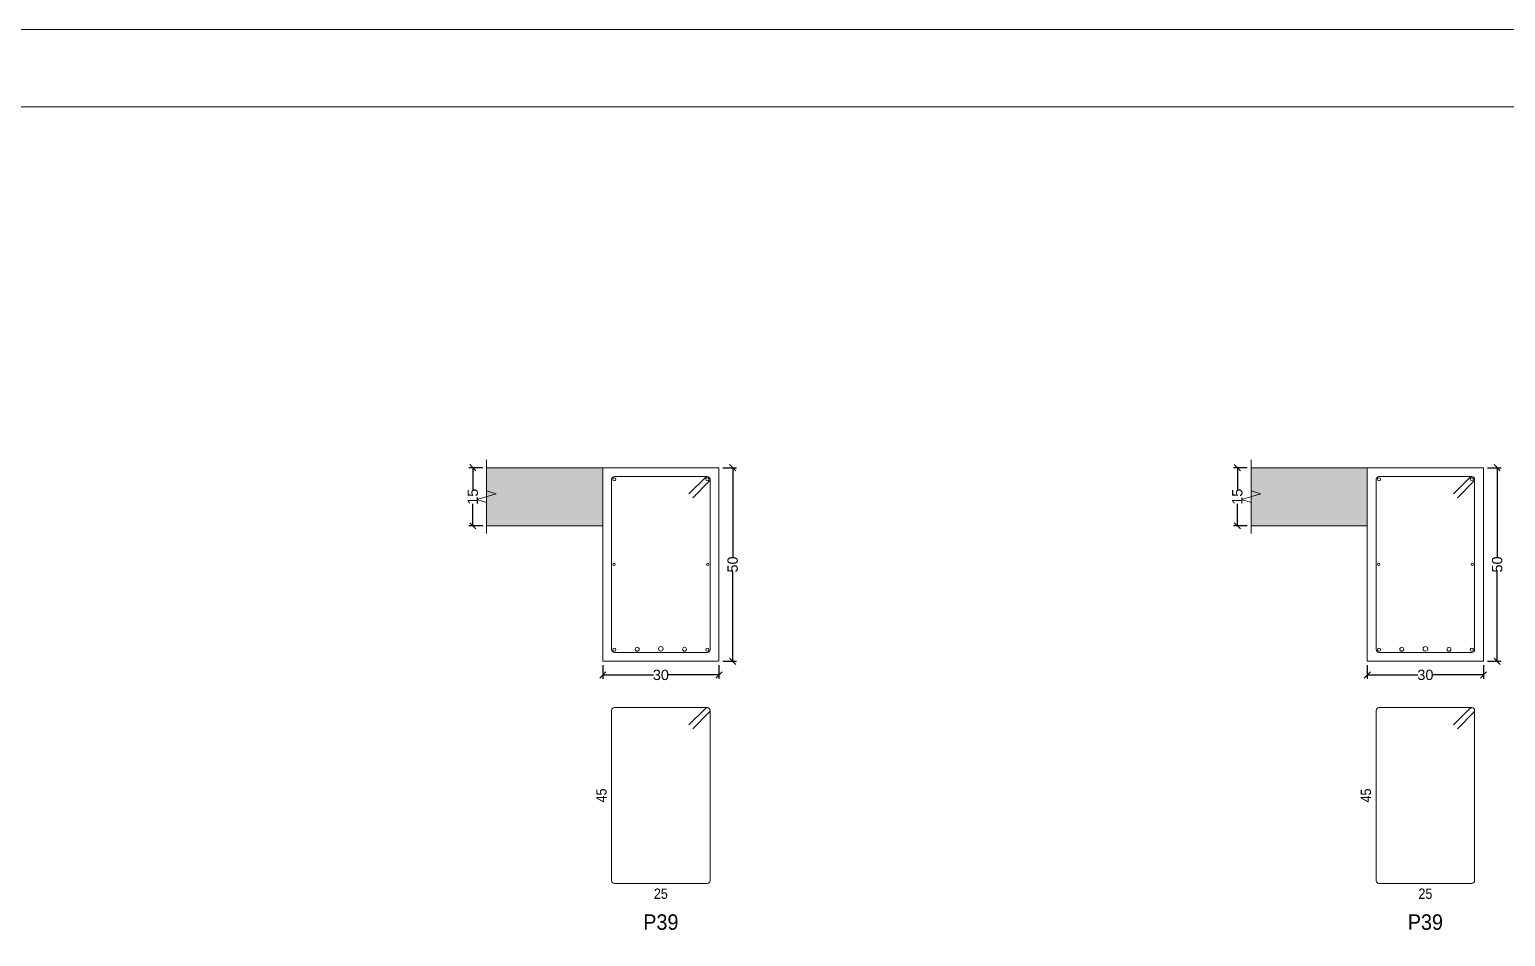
# Model space of a CAD drawing. Header units: millimetres. Extents: x 3 to 479, y -191 to 120.
# Drawn here: x 356.43 to 375.48, y 46.54 to 58.26 of the extents above; entities that cross this region are included whole.
import ezdxf
from ezdxf.enums import TextEntityAlignment as Align

# ---------------------------------------------------------------- set-up
doc = ezdxf.new("R2010")
doc.units = ezdxf.units.MM
for name, color, linetype, lineweight in [('ARM_LONGITUDINAL_Ø10', 103, 'Continuous', 9), ('ARM_LONGITUDINAL_Ø12', 171, 'Continuous', 9), ('ARM_LONGITUDINAL_Ø6', 151, 'Continuous', 9), ('ARM_LONGITUDINAL_Ø8', 32, 'Continuous', 9), ('ARM_TRANSVERSAL_Ø6', 151, 'Continuous', 9), ('RECUAD_LIMITES', 2, 'Continuous', 0), ('RECUAD_MARCO', 1, 'Continuous', 20), ('SEC_CONT_FORJADOS_SECCION', 8, 'Continuous', 9), ('SEC_CONT_VIG_HORMIGON_SECCION', 2, 'Continuous', 9), ('SEC_COTAS_SEC_DIM_VIGA', 122, 'Continuous', 0), ('SEC_COTAS_TEXTOS_DESPIECE_ESTRIBADO', 122, 'Continuous', 0), ('SEC_REF_TXT_POSICIONES_ARM_ESTRIBOS', 1, 'Continuous', 9)]:
    doc.layers.add(name, color=color, linetype=linetype, lineweight=lineweight)
doc.styles.add('CYPETXT_0.2_romans', font='arial.ttf', dxfattribs={"height": 0.133333})
doc.styles.add('CYPETXT_romans', font='arial.ttf', dxfattribs={"height": 0.2})
doc.dimstyles.new('cype_oblique', dxfattribs={"dimtxt": 0.18, "dimasz": 0.18, "dimexe": 0.05, "dimexo": 0.05, "dimgap": 0, "dimtad": 0, "dimdec": 4, "dimzin": 0, "dimdsep": 46, "dimtxsty": 'CYPETXT_0.2_romans', "dimblk": 'OBLIQUE', "dimtsz": 0.04, "dimcen": 0.09, "dimadec": 0, "dimazin": 0, "dimtfac": 1, "dimtdec": 4, "dimtofl": 0, "dimtmove": 2, "dimatfit": 3, "dimfxl": 1, "dimtolj": 1, "dimtzin": 0, "dimarcsym": 0})

# ---------------------------------------------------------------- blocks, each defined once
blk = doc.blocks.new('*D843')
at = {"layer": 'Defpoints', "color": 0, "transparency": 16777216}
for p in [(363.829, 50.096), (365.329, 50.096), (365.329, 49.919)]:
    blk.add_point(p, dxfattribs=at)
at = {"layer": 'SEC_COTAS_SEC_DIM_VIGA', "color": 0, "lineweight": -2, "transparency": 16777216}
for p, q in [((363.789, 49.879), (363.869, 49.959)), ((363.829, 50.046), (363.829, 49.869)), ((365.289, 49.879), (365.369, 49.959)), ((365.329, 50.046), (365.329, 49.869)), ((363.829, 49.919), (364.483, 49.919)), ((365.329, 49.919), (364.674, 49.919))]:
    blk.add_line(p, q, dxfattribs=at)
at = {"layer": 'SEC_COTAS_SEC_DIM_VIGA', "color": 0, "transparency": 16777216, "insert": (364.579, 49.919), "char_height": 0.1333, "attachment_point": 5, "style": 'CYPETXT_0.2_romans'}
blk.add_mtext('\\A1;30', dxfattribs=at)
blk = doc.blocks.new('_OBLIQUE')
at = {"color": 0, "linetype": 'ByBlock', "lineweight": -2}
blk.add_line((-0.5, -0.5), (0.5, 0.5), dxfattribs=at)
blk = doc.blocks.new('*D844')
at = {"layer": 'Defpoints', "color": 0, "transparency": 16777216}
for p in [(362.151, 52.596), (362.329, 52.596), (362.329, 51.846)]:
    blk.add_point(p, dxfattribs=at)
at = {"layer": 'SEC_COTAS_SEC_DIM_VIGA', "color": 0, "lineweight": -2, "transparency": 16777216}
for p, q in [((362.279, 52.596), (362.101, 52.596)), ((362.191, 52.556), (362.111, 52.636)), ((362.151, 52.596), (362.151, 52.311)), ((362.151, 51.846), (362.151, 52.131)), ((362.279, 51.846), (362.101, 51.846)), ((362.191, 51.806), (362.111, 51.886))]:
    blk.add_line(p, q, dxfattribs=at)
at = {"layer": 'SEC_COTAS_SEC_DIM_VIGA', "color": 0, "transparency": 16777216, "insert": (362.151, 52.221), "char_height": 0.1333, "attachment_point": 5, "rotation": 90, "style": 'CYPETXT_0.2_romans'}
blk.add_mtext('\\A1;15', dxfattribs=at)
blk = doc.blocks.new('*D845')
at = {"layer": 'Defpoints', "color": 0, "transparency": 16777216}
for p in [(365.329, 52.596), (365.506, 52.596), (365.329, 50.096)]:
    blk.add_point(p, dxfattribs=at)
at = {"layer": 'SEC_COTAS_SEC_DIM_VIGA', "color": 0, "lineweight": -2, "transparency": 16777216}
for p, q in [((365.379, 52.596), (365.556, 52.596)), ((365.546, 52.556), (365.466, 52.636)), ((365.506, 52.596), (365.506, 51.441)), ((365.506, 50.096), (365.506, 51.251)), ((365.546, 50.056), (365.466, 50.136)), ((365.379, 50.096), (365.556, 50.096))]:
    blk.add_line(p, q, dxfattribs=at)
at = {"layer": 'SEC_COTAS_SEC_DIM_VIGA', "color": 0, "transparency": 16777216, "insert": (365.506, 51.346), "char_height": 0.1333, "attachment_point": 5, "rotation": 90, "style": 'CYPETXT_0.2_romans'}
blk.add_mtext('\\A1;50', dxfattribs=at)
blk = doc.blocks.new('*D846')
at = {"layer": 'Defpoints', "color": 0, "transparency": 16777216}
for p in [(373.699, 50.096), (375.199, 50.096), (375.199, 49.919)]:
    blk.add_point(p, dxfattribs=at)
at = {"layer": 'SEC_COTAS_SEC_DIM_VIGA', "color": 0, "lineweight": -2, "transparency": 16777216}
for p, q in [((373.659, 49.879), (373.739, 49.959)), ((373.699, 50.046), (373.699, 49.869)), ((375.159, 49.879), (375.239, 49.959)), ((375.199, 50.046), (375.199, 49.869)), ((373.699, 49.919), (374.353, 49.919)), ((375.199, 49.919), (374.544, 49.919))]:
    blk.add_line(p, q, dxfattribs=at)
at = {"layer": 'SEC_COTAS_SEC_DIM_VIGA', "color": 0, "transparency": 16777216, "insert": (374.449, 49.919), "char_height": 0.1333, "attachment_point": 5, "style": 'CYPETXT_0.2_romans'}
blk.add_mtext('\\A1;30', dxfattribs=at)
blk = doc.blocks.new('*D847')
at = {"layer": 'Defpoints', "color": 0, "transparency": 16777216}
for p in [(372.021, 52.596), (372.199, 52.596), (372.199, 51.846)]:
    blk.add_point(p, dxfattribs=at)
at = {"layer": 'SEC_COTAS_SEC_DIM_VIGA', "color": 0, "lineweight": -2, "transparency": 16777216}
for p, q in [((372.149, 52.596), (371.971, 52.596)), ((372.061, 52.556), (371.981, 52.636)), ((372.021, 52.596), (372.021, 52.311)), ((372.021, 51.846), (372.021, 52.131)), ((372.149, 51.846), (371.971, 51.846)), ((372.061, 51.806), (371.981, 51.886))]:
    blk.add_line(p, q, dxfattribs=at)
at = {"layer": 'SEC_COTAS_SEC_DIM_VIGA', "color": 0, "transparency": 16777216, "insert": (372.021, 52.221), "char_height": 0.1333, "attachment_point": 5, "rotation": 90, "style": 'CYPETXT_0.2_romans'}
blk.add_mtext('\\A1;15', dxfattribs=at)
blk = doc.blocks.new('*D848')
at = {"layer": 'Defpoints', "color": 0, "transparency": 16777216}
for p in [(375.199, 52.596), (375.376, 52.596), (375.199, 50.096)]:
    blk.add_point(p, dxfattribs=at)
at = {"layer": 'SEC_COTAS_SEC_DIM_VIGA', "color": 0, "lineweight": -2, "transparency": 16777216}
for p, q in [((375.249, 52.596), (375.426, 52.596)), ((375.416, 52.556), (375.336, 52.636)), ((375.376, 52.596), (375.376, 51.441)), ((375.376, 50.096), (375.376, 51.251)), ((375.416, 50.056), (375.336, 50.136)), ((375.249, 50.096), (375.426, 50.096))]:
    blk.add_line(p, q, dxfattribs=at)
at = {"layer": 'SEC_COTAS_SEC_DIM_VIGA', "color": 0, "transparency": 16777216, "insert": (375.376, 51.346), "char_height": 0.1333, "attachment_point": 5, "rotation": 90, "style": 'CYPETXT_0.2_romans'}
blk.add_mtext('\\A1;50', dxfattribs=at)

msp = doc.modelspace()

# ---------------------------------------------------------------- hatches: boundary and pattern name
at = {"layer": 'SEC_CONT_FORJADOS_SECCION', "true_color": 0xdad7d3}
for points in [[(362.32867, 51.84591), (363.82867, 51.84591), (363.82867, 52.59591), (362.32867, 52.59591)], [(372.19867, 51.84591), (373.69867, 51.84591), (373.69867, 52.59591), (372.19867, 52.59591)]]:
    msp.add_hatch(color=254, dxfattribs=at).paths.add_polyline_path(points)

# ---------------------------------------------------------------- linework, layer by layer
at = {"layer": 'ARM_LONGITUDINAL_Ø10'}
for centre in [(364.27367, 50.25091), (364.88367, 50.25091), (374.14367, 50.25091), (374.75367, 50.25091)]:
    msp.add_circle(centre, 0.025, dxfattribs=at)
at = {"layer": 'ARM_LONGITUDINAL_Ø12'}
for centre in [(364.57867, 50.25591), (374.44867, 50.25591)]:
    msp.add_circle(centre, 0.03, dxfattribs=at)
at = {"layer": 'ARM_LONGITUDINAL_Ø6'}
for centre in [(363.97367, 51.34591), (365.18367, 51.34591), (373.84367, 51.34591), (375.05367, 51.34591)]:
    msp.add_circle(centre, 0.015, dxfattribs=at)
at = {"layer": 'ARM_LONGITUDINAL_Ø8'}
for centre in [(363.97867, 52.44591), (365.17867, 52.44591), (373.84867, 52.44591), (375.04867, 52.44591), (363.97867, 50.24591), (365.17867, 50.24591), (373.84867, 50.24591), (375.04867, 50.24591)]:
    msp.add_circle(centre, 0.02, dxfattribs=at)
at = {"layer": 'ARM_TRANSVERSAL_Ø6'}
for points in [[(364.99129, 52.20903), (365.20699, 52.42534), (365.20986, 52.43002), (365.21196, 52.43509), (365.21324, 52.44043), (365.21367, 52.44591), (365.213, 52.45274), (365.21101, 52.4593), (365.20778, 52.46535), (365.20342, 52.47066), (365.19812, 52.47501), (365.19207, 52.47824), (365.1855, 52.48024), (365.17867, 52.48091), (363.97867, 52.48091), (363.96528, 52.47824), (363.95393, 52.47066), (363.94634, 52.4593), (363.94367, 52.44591), (363.94367, 50.24591), (363.94634, 50.23251), (363.95393, 50.22116), (363.96528, 50.21357), (363.97867, 50.21091), (365.17867, 50.21091), (365.19207, 50.21357), (365.20342, 50.22116), (365.21101, 50.23251), (365.21367, 50.24591), (365.21367, 52.44591), (365.213, 52.45274), (365.21101, 52.4593), (365.20778, 52.46535), (365.20342, 52.47066), (365.19812, 52.47501), (365.19207, 52.47824), (365.1855, 52.48024), (365.17867, 52.48091), (365.17185, 52.48024), (365.16528, 52.47824), (365.15923, 52.47501), (365.15393, 52.47066), (364.94179, 52.25853)], [(374.86129, 52.20903), (375.07699, 52.42534), (375.07986, 52.43002), (375.08196, 52.43509), (375.08324, 52.44043), (375.08367, 52.44591), (375.083, 52.45274), (375.08101, 52.4593), (375.07778, 52.46535), (375.07342, 52.47066), (375.06812, 52.47501), (375.06207, 52.47824), (375.0555, 52.48024), (375.04867, 52.48091), (373.84867, 52.48091), (373.83528, 52.47824), (373.82393, 52.47066), (373.81634, 52.4593), (373.81367, 52.44591), (373.81367, 50.24591), (373.81634, 50.23251), (373.82393, 50.22116), (373.83528, 50.21357), (373.84867, 50.21091), (375.04867, 50.21091), (375.06207, 50.21357), (375.07342, 50.22116), (375.08101, 50.23251), (375.08367, 50.24591), (375.08367, 52.44591), (375.083, 52.45274), (375.08101, 52.4593), (375.07778, 52.46535), (375.07342, 52.47066), (375.06812, 52.47501), (375.06207, 52.47824), (375.0555, 52.48024), (375.04867, 52.48091), (375.04185, 52.48024), (375.03528, 52.47824), (375.02923, 52.47501), (375.02393, 52.47066), (374.81179, 52.25853)], [(364.99129, 49.22469), (365.20699, 49.441), (365.20986, 49.44569), (365.21196, 49.45076), (365.21324, 49.4561), (365.21367, 49.46158), (365.213, 49.4684), (365.21101, 49.47497), (365.20778, 49.48102), (365.20342, 49.48632), (365.19812, 49.49068), (365.19207, 49.49391), (365.1855, 49.4959), (365.17867, 49.49658), (363.97867, 49.49658), (363.96528, 49.49391), (363.95393, 49.48632), (363.94634, 49.47497), (363.94367, 49.46158), (363.94367, 47.26158), (363.94634, 47.24818), (363.95393, 47.23683), (363.96528, 47.22924), (363.97867, 47.22658), (365.17867, 47.22658), (365.19207, 47.22924), (365.20342, 47.23683), (365.21101, 47.24818), (365.21367, 47.26158), (365.21367, 49.46158), (365.213, 49.4684), (365.21101, 49.47497), (365.20778, 49.48102), (365.20342, 49.48632), (365.19812, 49.49068), (365.19207, 49.49391), (365.1855, 49.4959), (365.17867, 49.49658), (365.17185, 49.4959), (365.16528, 49.49391), (365.15923, 49.49068), (365.15393, 49.48632), (364.94179, 49.27419)], [(374.86129, 49.22469), (375.07699, 49.441), (375.07986, 49.44569), (375.08196, 49.45076), (375.08324, 49.4561), (375.08367, 49.46158), (375.083, 49.4684), (375.08101, 49.47497), (375.07778, 49.48102), (375.07342, 49.48632), (375.06812, 49.49068), (375.06207, 49.49391), (375.0555, 49.4959), (375.04867, 49.49658), (373.84867, 49.49658), (373.83528, 49.49391), (373.82393, 49.48632), (373.81634, 49.47497), (373.81367, 49.46158), (373.81367, 47.26158), (373.81634, 47.24818), (373.82393, 47.23683), (373.83528, 47.22924), (373.84867, 47.22658), (375.04867, 47.22658), (375.06207, 47.22924), (375.07342, 47.23683), (375.08101, 47.24818), (375.08367, 47.26158), (375.08367, 49.46158), (375.083, 49.4684), (375.08101, 49.47497), (375.07778, 49.48102), (375.07342, 49.48632), (375.06812, 49.49068), (375.06207, 49.49391), (375.0555, 49.4959), (375.04867, 49.49658), (375.04185, 49.4959), (375.03528, 49.49391), (375.02923, 49.49068), (375.02393, 49.48632), (374.81179, 49.27419)]]:
    msp.add_lwpolyline(points, dxfattribs=at)
at = {"layer": 'RECUAD_LIMITES'}
msp.add_lwpolyline([(329.46093, 21.25684), (478.96093, 21.25684), (478.96093, 58.25684), (329.46093, 58.25684), (329.46093, 21.25684)], close=True, dxfattribs=at)
at = {"layer": 'RECUAD_MARCO'}
msp.add_lwpolyline([(331.96093, 22.25684), (477.96093, 22.25684), (477.96093, 57.25684), (331.96093, 57.25684), (331.96093, 22.25684)], close=True, dxfattribs=at)
at = {"layer": 'SEC_CONT_FORJADOS_SECCION'}
for points in [[(362.32867, 51.74591), (362.32867, 52.14591), (362.20367, 52.18341), (362.45367, 52.25841), (362.32867, 52.29591), (362.32867, 52.69591)], [(362.32867, 51.84591), (363.82867, 51.84591), (363.82867, 52.59591), (362.32867, 52.59591)], [(372.19867, 51.74591), (372.19867, 52.14591), (372.07367, 52.18341), (372.32367, 52.25841), (372.19867, 52.29591), (372.19867, 52.69591)], [(372.19867, 51.84591), (373.69867, 51.84591), (373.69867, 52.59591), (372.19867, 52.59591)]]:
    msp.add_lwpolyline(points, dxfattribs=at)
at = {"layer": 'SEC_CONT_FORJADOS_SECCION', "color": 254, "true_color": 0xdad7d3}
for points in [[(362.32867, 51.84591), (363.82867, 51.84591), (363.82867, 52.59591), (362.32867, 52.59591)], [(372.19867, 51.84591), (373.69867, 51.84591), (373.69867, 52.59591), (372.19867, 52.59591)]]:
    msp.add_lwpolyline(points, close=True, dxfattribs=at)
at = {"layer": 'SEC_CONT_VIG_HORMIGON_SECCION'}
for points in [[(365.32867, 52.59591), (363.82867, 52.59591), (363.82867, 50.09591), (365.32867, 50.09591), (365.32867, 52.59591)], [(375.19867, 52.59591), (373.69867, 52.59591), (373.69867, 50.09591), (375.19867, 50.09591), (375.19867, 52.59591)]]:
    msp.add_lwpolyline(points, close=True, dxfattribs=at)

# ---------------------------------------------------------------- texts
at = {"layer": 'SEC_COTAS_TEXTOS_DESPIECE_ESTRIBADO', "style": 'CYPETXT_romans', "width": 0.872274}
for p in [(363.87701, 48.36158), (373.74701, 48.36158)]:
    msp.add_text('45', height=0.133333, rotation=90, dxfattribs=at).set_placement(p, align=Align.CENTER)
for p in [(364.57867, 47.15991), (374.44867, 47.15991)]:
    msp.add_text('25', height=0.133333, dxfattribs=at).set_placement(p, align=Align.TOP_CENTER)
at = {"layer": 'SEC_REF_TXT_POSICIONES_ARM_ESTRIBOS', "style": 'CYPETXT_romans', "width": 0.91451}
for p in [(364.57867, 46.72658), (374.44867, 46.72658)]:
    msp.add_text('P39', height=0.2, dxfattribs=at).set_placement(p, align=Align.MIDDLE_CENTER)

# ---------------------------------------------------------------- dimensions: what is measured, and where the dimension line sits
at = {"layer": 'SEC_COTAS_SEC_DIM_VIGA'}
for p1, p2, distance, text, picture, middle in [((362.32867, 51.84591), (362.32867, 52.59591), 0.17733, '15', '*D844', (362.15134, 52.22091)), ((365.32867, 50.09591), (365.32867, 52.59591), -0.17733, '50', '*D845', (365.50601, 51.34591)), ((372.19867, 51.84591), (372.19867, 52.59591), 0.17733, '15', '*D847', (372.02134, 52.22091)), ((375.19867, 50.09591), (375.19867, 52.59591), -0.17733, '50', '*D848', (375.37601, 51.34591)), ((363.82867, 50.09591), (365.32867, 50.09591), -0.17733, '30', '*D843', (364.57867, 49.91858)), ((373.69867, 50.09591), (375.19867, 50.09591), -0.17733, '30', '*D846', (374.44867, 49.91858))]:
    dim = msp.add_aligned_dim(p1=p1, p2=p2, distance=distance, text=text, dimstyle='cype_oblique', dxfattribs=at)
    dim.commit()
    dim.dimension.update_dxf_attribs({"geometry": picture, "text_midpoint": middle})

doc.saveas('drawing.dxf')
